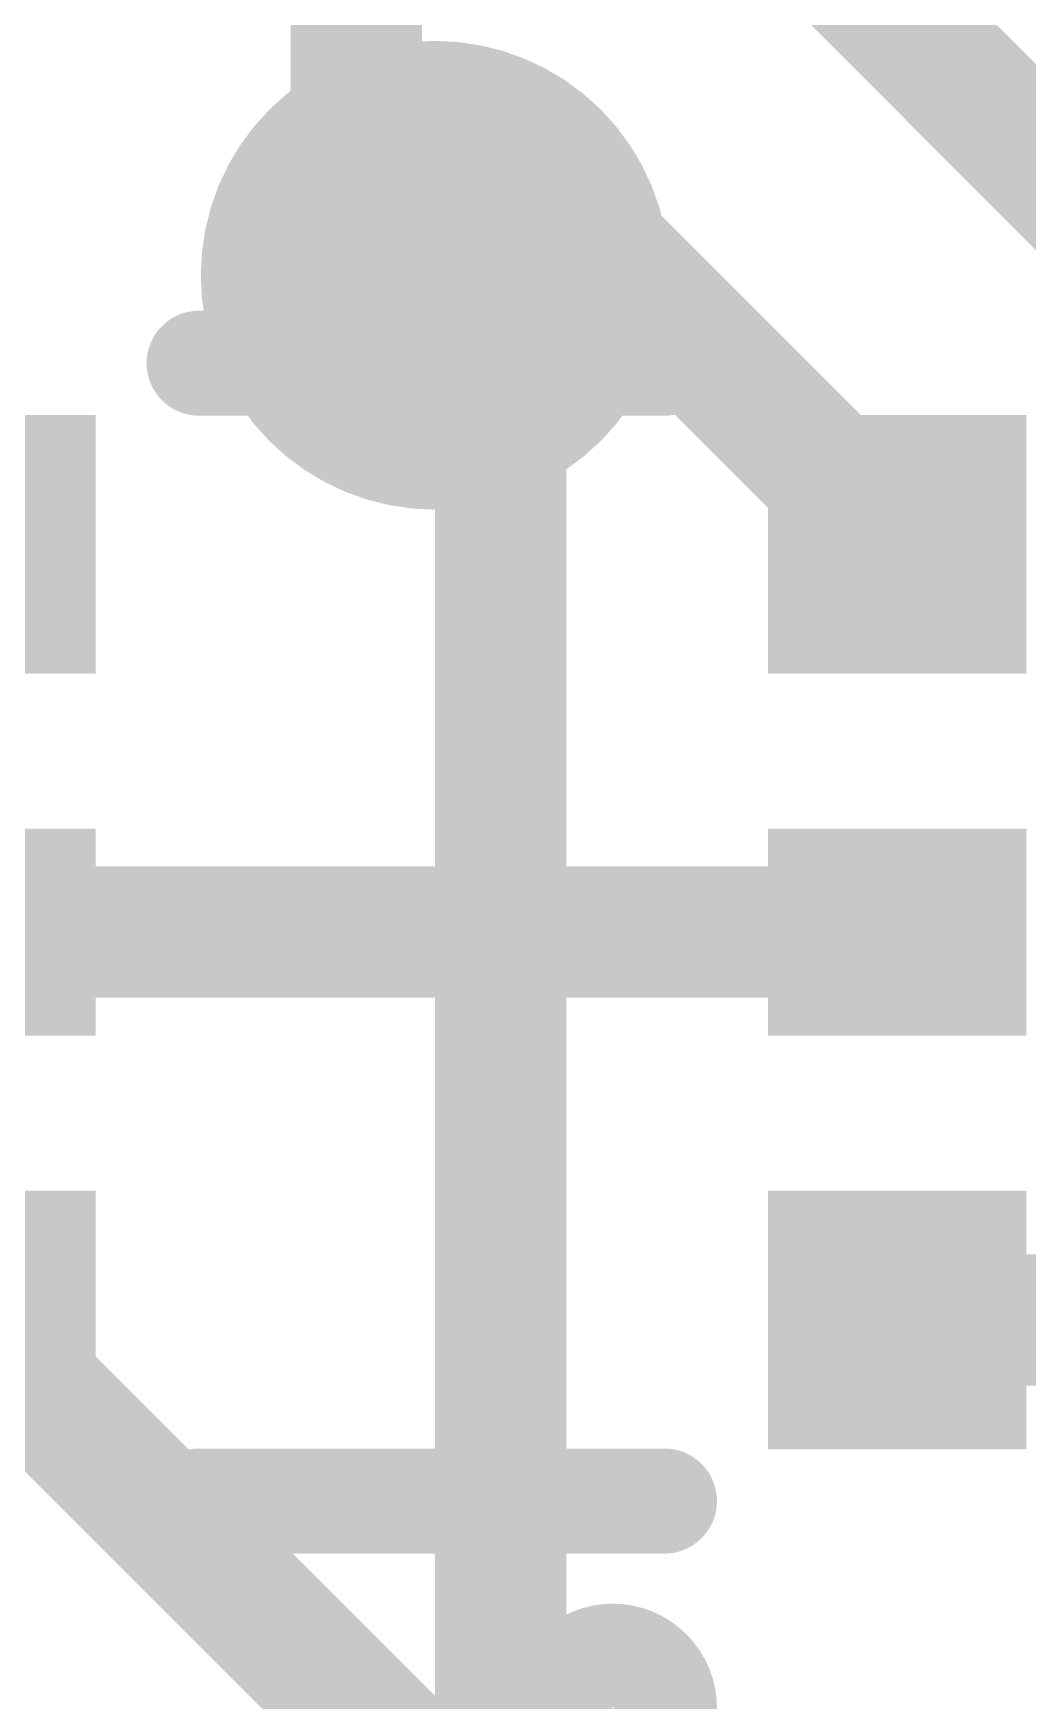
# Model space of a CAD drawing. Extents: x -5.7 to 21.7, y -5.3 to 25.5.
# Drawn here: x 11.929 to 13.852, y 4.991 to 8.215 of the extents above; entities that cross this region are included whole.
import ezdxf

# ---------------------------------------------------------------- set-up
doc = ezdxf.new("R2010")
doc.units = 0
for name, color, linetype in [('1', 12, 'CONTINUOUS'), ('16', 5, 'CONTINUOUS'), ('18', 110, 'CONTINUOUS'), ('21', 40, 'CONTINUOUS')]:
    doc.layers.add(name, color=color, linetype=linetype)

# ---------------------------------------------------------------- blocks, each defined once
blk = doc.blocks.new('RECT')
blk.add_solid([(-0.5, -0.5), (0.5, -0.5), (-0.5, 0.5), (0.5, 0.5)])
blk = doc.blocks.new('ROUNDV')
at = {"const_width": 0.5}
blk.add_lwpolyline([(0, -0.25, 1), (0, 0.25, 1), (0, -0.25)], format="xyb", dxfattribs=at)

msp = doc.modelspace()

# ---------------------------------------------------------------- linework, layer by layer
at = {"layer": '1', "const_width": 0.254}
for points in [[(12.554, 8.929), (12.554, 8.001)], [(14.224, 7.62), (13.354, 8.49)], [(12.826, 8.001), (12.554, 8.001)], [(12.554, 8.001), (12.554, 7.747)], [(13.6, 7.227), (12.826, 8.001)], [(12.7064, 7.747), (12.554, 7.747)], [(11.8, 6.477), (13.6, 6.477)], [(11.8, 5.727), (12.701, 4.826)], [(13.982, 5.727), (13.6, 5.727)]]:
    msp.add_lwpolyline(points, dxfattribs=at)
at = {"layer": '1', "const_width": 0.127}
for points in [[(12.554, 8.0645, 1), (12.554, 7.9375)], [(12.6175, 8.001, 1), (12.4905, 8.001)], [(12.8709, 8.0459, 1), (12.7811, 7.9561)], [(12.826, 7.9375, 1), (12.826, 8.0645)], [(12.4905, 8.001, 1), (12.6175, 8.001)], [(12.554, 7.8105, 1), (12.554, 7.6835)], [(12.7064, 7.6835, 1), (12.7064, 7.8105)], [(12.4905, 7.747, 1), (12.6175, 7.747)], [(13.5551, 7.1821, 1), (13.6449, 7.2719)], [(13.6, 6.4135, 1), (13.6, 6.5405)], [(13.6, 5.7905, 1), (13.6, 5.6635)]]:
    msp.add_lwpolyline(points, format="xyb", dxfattribs=at)
at = {"layer": '16', "const_width": 0.254}
for points in [[(12.8334, 7.874), (12.7064, 7.747)], [(12.8334, 7.874), (12.8334, 3.0416)]]:
    msp.add_lwpolyline(points, dxfattribs=at)
at = {"layer": '16', "const_width": 0.127}
for points in [[(12.8969, 7.874, 1), (12.7699, 7.874)], [(12.8783, 7.8291, 1), (12.7885, 7.9189)], [(12.6615, 7.7919, 1), (12.7513, 7.7021)]]:
    msp.add_lwpolyline(points, format="xyb", dxfattribs=at)
at = {"layer": '21', "const_width": 0.2032}
for points in [[(12.25, 7.577), (13.15, 7.577)], [(12.25, 5.377), (13.15, 5.377)]]:
    msp.add_lwpolyline(points, dxfattribs=at)
at = {"layer": '21'}
for points, const_width in [([(12.25, 7.6278, 1), (12.25, 7.5262)], 0.1016), ([(13.15, 7.5262, 1), (13.15, 7.6278)], 0.1016), ([(12.25, 5.4278, 1), (12.25, 5.3262)], 0.1016), ([(13.15, 5.3262, 1), (13.15, 5.4278)], 0.1016), ([(13.05, 4.877, 1), (13.05, 5.077, 1), (13.05, 4.877)], 0.2032)]:
    msp.add_lwpolyline(points, format="xyb", dxfattribs=dict(at, const_width=const_width))

# ---------------------------------------------------------------- block references
at = {"layer": '1', "yscale": 0.5, "rotation": 90}
for p, xscale in [((11.8, 7.227), 0.5), ((13.6, 7.227), 0.5), ((11.8, 6.477), 0.4), ((13.6, 6.477), 0.4), ((11.8, 5.727), 0.5), ((13.6, 5.727), 0.5)]:
    msp.add_blockref('RECT', p, dxfattribs=dict(at, xscale=xscale))
at = {"layer": '18', "xscale": 0.9064, "yscale": 0.9064}
msp.add_blockref('ROUNDV', (12.7064, 7.747), dxfattribs=at)
msp.add_blockref('ROUNDV', (12.7064, 7.747), dxfattribs=at)

doc.saveas('drawing.dxf')
